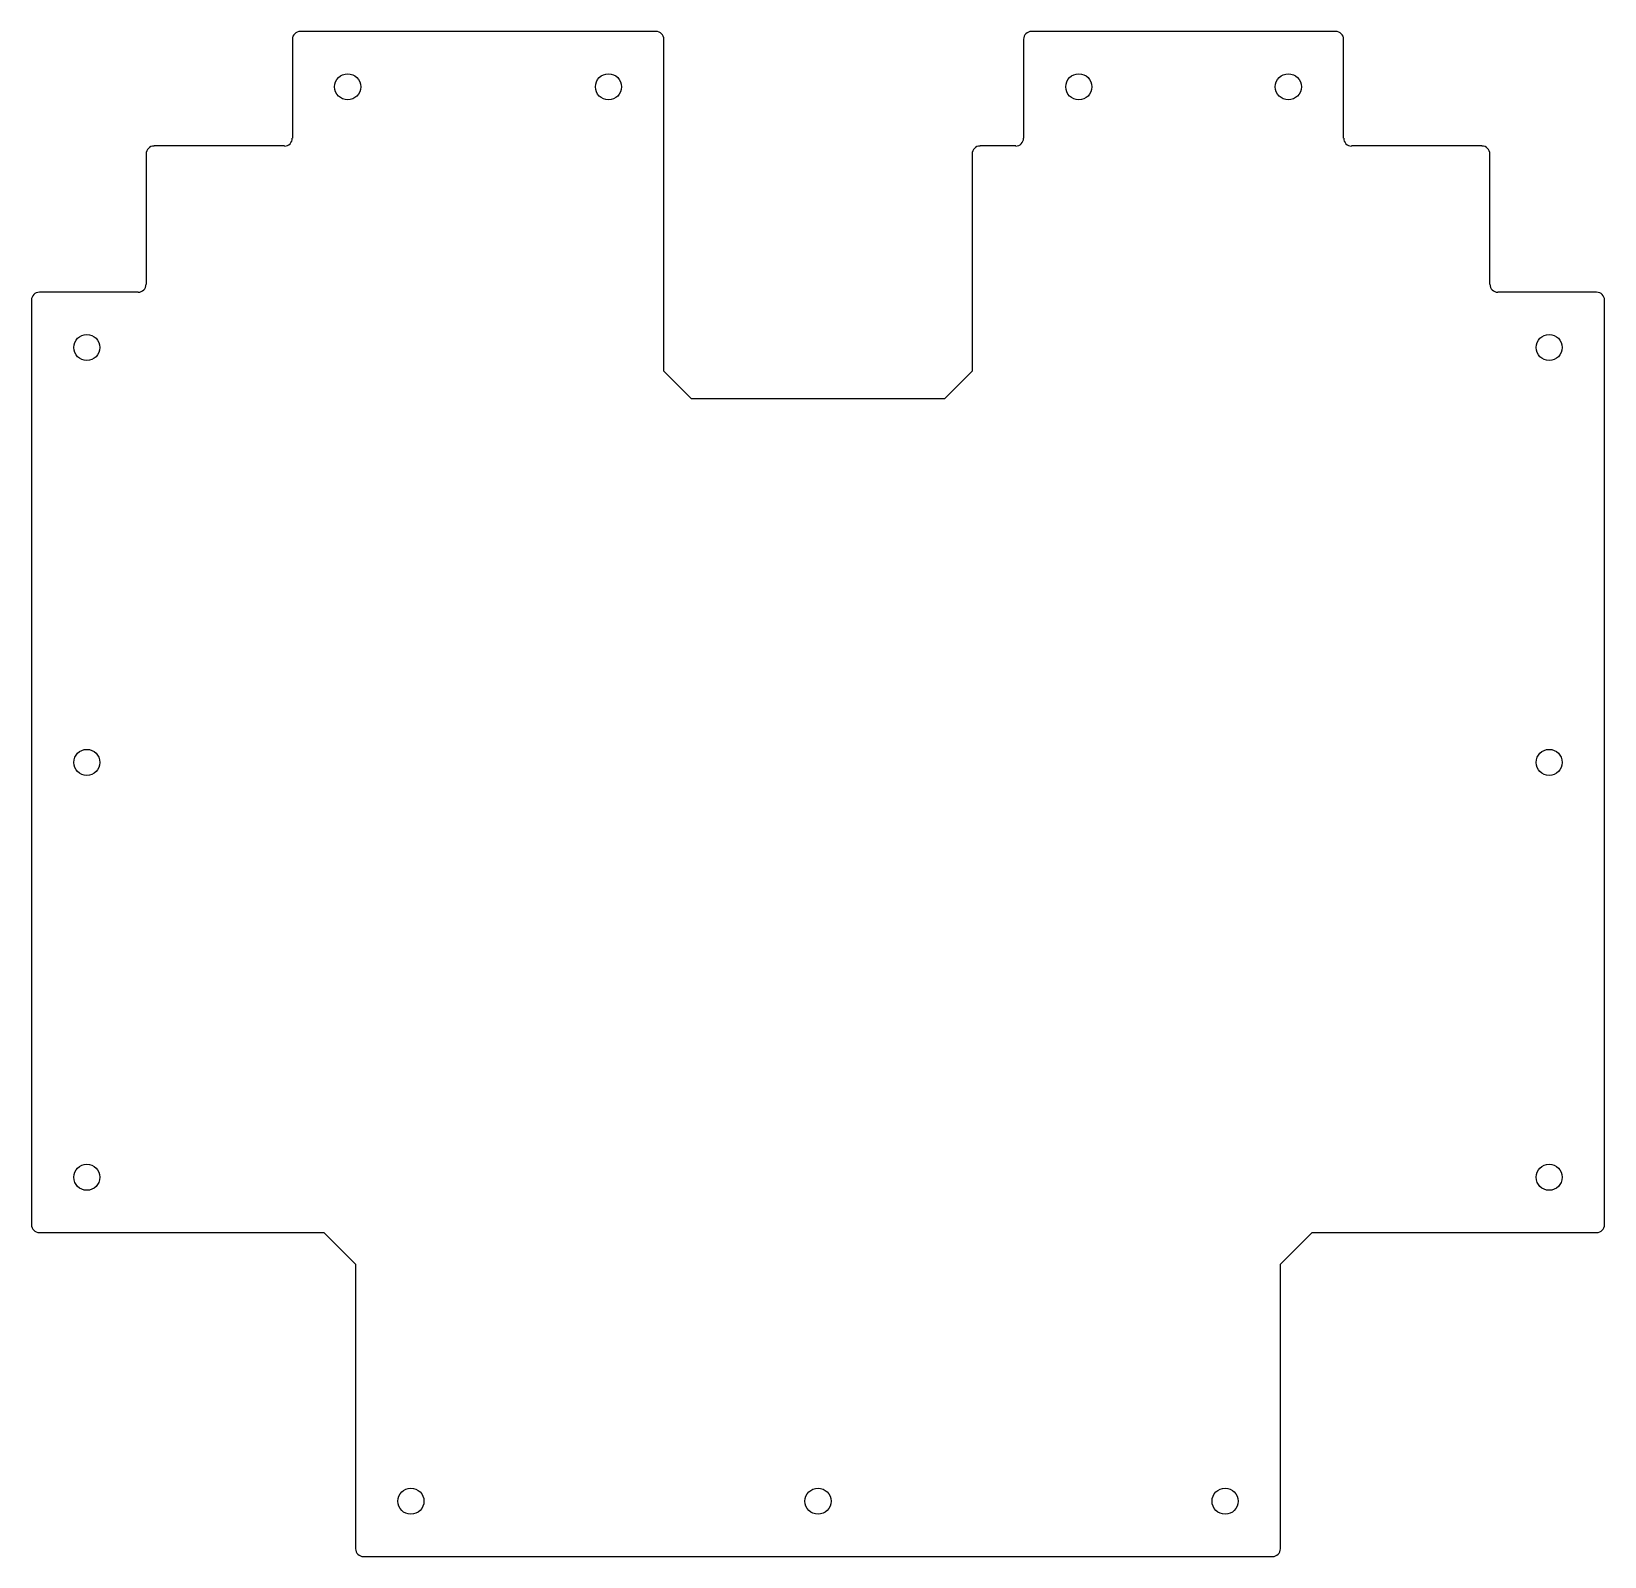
# Model space of a CAD drawing. Header units: inches. Extents: x -7.8 to 7.8, y -7.6 to 7.6.
import ezdxf

# ---------------------------------------------------------------- set-up
doc = ezdxf.new("R2010")
doc.units = ezdxf.units.IN
doc.layers.add('CUTOUTS', color=1, linetype='CONTINUOUS')
doc.layers.add('PERIMETER', color=5, linetype='CONTINUOUS')

msp = doc.modelspace()

# ---------------------------------------------------------------- linework, layer by layer
at = {"layer": 'CUTOUTS'}
for centre in [(-4.685, 7.047), (-2.087, 7.047), (2.598, 7.047), (4.685, 7.047), (-7.283, 4.449), (7.283, 4.449), (-7.283, 0.315), (7.283, 0.315), (-7.283, -3.819), (7.283, -3.819), (-4.055, -7.047), (0, -7.047), (4.055, -7.047)]:
    msp.add_circle(centre, 0.13, dxfattribs=at)
at = {"layer": 'PERIMETER'}
for p, q in [((-1.614, 7.598), (-5.157, 7.598)), ((5.157, 7.598), (2.126, 7.598)), ((-5.236, 7.52), (-5.236, 6.535)), ((-1.535, 4.213), (-1.535, 7.52)), ((2.047, 7.52), (2.047, 6.535)), ((5.236, 6.535), (5.236, 7.52)), ((-5.315, 6.457), (-6.614, 6.457)), ((1.969, 6.457), (1.614, 6.457)), ((6.614, 6.457), (5.315, 6.457)), ((-6.693, 6.378), (-6.693, 5.079)), ((1.535, 6.378), (1.535, 4.213)), ((6.693, 5.079), (6.693, 6.378)), ((-7.835, 4.921), (-7.835, -4.291)), ((-6.772, 5), (-7.756, 5)), ((7.756, 5), (6.772, 5)), ((7.835, -4.291), (7.835, 4.921)), ((-1.26, 3.937), (-1.535, 4.213)), ((1.535, 4.213), (1.26, 3.937)), ((1.26, 3.937), (-1.26, 3.937)), ((-7.756, -4.37), (-4.921, -4.37)), ((-4.921, -4.37), (-4.606, -4.685)), ((4.606, -4.685), (4.921, -4.37)), ((4.921, -4.37), (7.756, -4.37)), ((-4.606, -4.685), (-4.606, -7.52)), ((4.606, -7.52), (4.606, -4.685)), ((-4.528, -7.598), (4.528, -7.598))]:
    msp.add_line(p, q, dxfattribs=at)
for centre, start, end in [((-5.157, 7.52), 90, 180), ((-1.614, 7.52), 0, 90), ((2.126, 7.52), 90, 180), ((5.157, 7.52), 0, 90), ((-6.614, 6.378), 90, 180), ((-5.315, 6.535), -90, 0), ((1.614, 6.378), 90, 180), ((1.969, 6.535), -90, 0), ((5.315, 6.535), 180, 270), ((6.614, 6.378), 0, 90), ((-6.772, 5.079), -90, 0), ((6.772, 5.079), 180, 270), ((-7.756, 4.921), 90, 180), ((7.756, 4.921), 0, 90), ((-7.756, -4.291), 180, 270), ((7.756, -4.291), -90, 0), ((-4.528, -7.52), 180, 270), ((4.528, -7.52), -90, 0)]:
    msp.add_arc(centre, 0.0787, start, end, dxfattribs=at)

doc.saveas('drawing.dxf')
